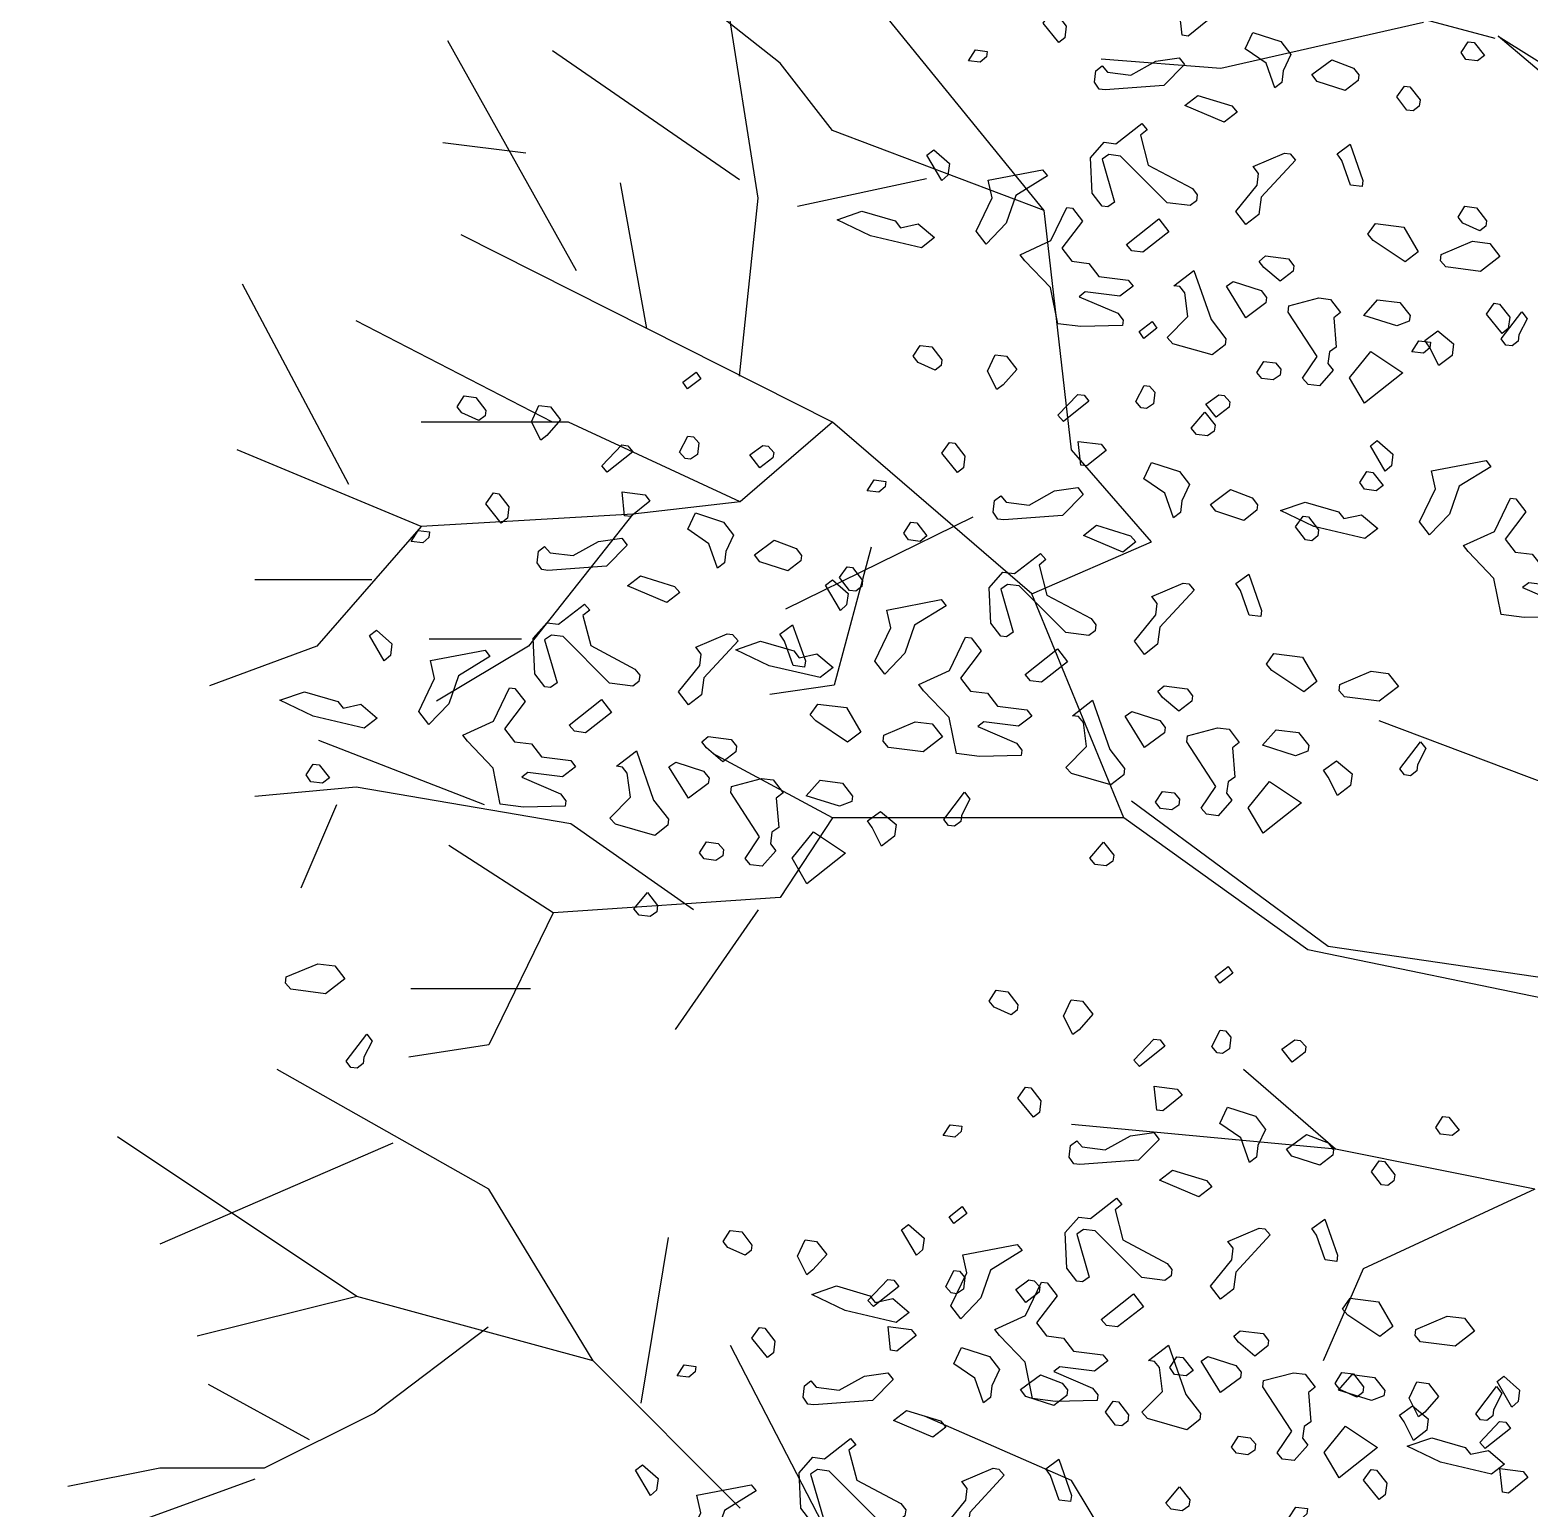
# Model space of a CAD drawing. Header units: millimetres. Extents: x 935 to 13922, y 3203 to 7816.
# Drawn here: x 5747.1 to 5826.9, y 4284.7 to 4363.3 of the extents above; entities that cross this region are included whole.
import ezdxf

# ---------------------------------------------------------------- set-up
doc = ezdxf.new("R2010")
doc.units = ezdxf.units.MM
doc.layers.add('ALBERI', color=104, linetype='Continuous')

msp = doc.modelspace()

# ---------------------------------------------------------------- linework, layer by layer
at = {"layer": 'ALBERI', "color": 104, "linetype": 'ByBlock'}
for p, q in [((5787.015, 4361.534), (5780.001, 4367.082)), ((5785.837, 4354.354), (5783.88, 4366.755)), ((5801.042, 4353.701), (5791.908, 4364.96)), ((5825.02, 4362.839), (5817.19, 4364.96)), ((5821.208, 4363.696), (5810.443, 4361.248)), ((5776.19, 4350.478), (5769.339, 4362.717)), ((5836.58, 4353.347), (5825.179, 4362.963)), ((5784.859, 4355.333), (5774.909, 4362.186)), ((5789.788, 4357.944), (5787.015, 4361.534)), ((5810.443, 4361.248), (5804.082, 4361.738)), ((5801.042, 4353.701), (5789.788, 4357.944)), ((5773.496, 4356.738), (5769.071, 4357.303)), ((5779.92, 4347.419), (5778.533, 4355.17)), ((5794.785, 4355.374), (5787.934, 4353.905)), ((5784.859, 4344.89), (5785.837, 4354.354)), ((5802.51, 4340.973), (5801.042, 4353.701)), ((5789.788, 4342.442), (5770.051, 4352.396)), ((5764.08, 4339.129), (5758.43, 4349.77)), ((5774.909, 4342.442), (5764.47, 4347.827)), ((5775.76, 4342.442), (5767.931, 4342.442)), ((5784.895, 4338.199), (5775.76, 4342.442)), ((5789.788, 4342.442), (5784.895, 4338.199)), ((5800.39, 4333.304), (5789.788, 4342.442)), ((5767.931, 4336.894), (5758.144, 4340.973)), ((5779.186, 4337.547), (5767.931, 4336.894)), ((5779.186, 4337.547), (5773.64, 4330.53)), ((5784.895, 4338.199), (5779.186, 4337.547)), ((5767.931, 4336.894), (5762.385, 4330.53)), ((5797.255, 4337.383), (5787.305, 4332.488)), ((5791.849, 4335.792), (5789.891, 4328.449)), ((5765.304, 4334.045), (5759.089, 4334.045)), ((5805.283, 4321.392), (5800.39, 4333.304)), ((5762.385, 4330.53), (5756.676, 4328.409)), ((5773.254, 4330.897), (5768.361, 4330.897)), ((5773.64, 4330.53), (5768.747, 4327.593)), ((5789.891, 4328.449), (5786.466, 4327.96)), ((5771.297, 4322.086), (5762.489, 4325.512)), ((5789.788, 4321.392), (5783.427, 4324.819)), ((5764.47, 4323.024), (5759.087, 4322.534)), ((5775.888, 4321.066), (5764.47, 4323.024)), ((5763.421, 4322.086), (5761.538, 4317.66)), ((5782.412, 4316.497), (5775.888, 4321.066)), ((5789.788, 4321.392), (5787.015, 4317.149)), ((5805.283, 4321.392), (5789.788, 4321.392)), ((5774.945, 4316.334), (5769.399, 4319.923)), ((5787.015, 4317.149), (5774.945, 4316.334)), ((5774.945, 4316.334), (5771.519, 4309.317)), ((5785.837, 4316.497), (5781.433, 4310.133)), ((5773.743, 4312.295), (5767.382, 4312.295)), ((5771.519, 4309.317), (5767.279, 4308.664)), ((5771.519, 4301.648), (5760.265, 4308.012)), ((5764.506, 4295.936), (5751.783, 4304.422)), ((5766.427, 4304.095), (5754.031, 4298.71)), ((5777.065, 4292.51), (5771.519, 4301.648)), ((5779.615, 4290.266), (5781.083, 4299.078)), ((5764.506, 4295.936), (5756.024, 4293.815)), ((5777.065, 4292.51), (5764.506, 4295.936)), ((5771.484, 4294.305), (5765.449, 4289.736)), ((5789.263, 4283.861), (5784.369, 4293.326)), ((5784.895, 4284.677), (5777.065, 4292.51)), ((5761.999, 4288.308), (5756.617, 4291.245)), ((5765.449, 4289.736), (5759.577, 4286.798)), ((5802.51, 4286.146), (5794.681, 4289.572)), ((5754.031, 4286.798), (5749.138, 4285.819)), ((5759.577, 4286.798), (5754.031, 4286.798)), ((5759.089, 4286.209), (5747.131, 4281.877)), ((5805.936, 4280.435), (5802.51, 4286.146))]:
    msp.add_line(p, q, dxfattribs=at)
at = {"layer": 'ALBERI', "color": 44, "linetype": 'ByBlock'}
for p, q in [((5825.179, 4362.963), (5837.847, 4355.061)), ((5816.152, 4314.552), (5805.7, 4322.274)), ((5815.07, 4314.375), (5805.283, 4321.392)), ((5829.261, 4311.438), (5815.07, 4314.375)), ((5832.254, 4312.198), (5816.152, 4314.552)), ((5816.538, 4303.769), (5811.645, 4308.012)), ((5816.538, 4303.769), (5802.51, 4305.074)), ((5827.14, 4301.648), (5816.538, 4303.769)), ((5827.14, 4301.648), (5818.006, 4297.405)), ((5818.006, 4297.405), (5815.885, 4292.51))]:
    msp.add_line(p, q, dxfattribs=at)
at = {"layer": 'ALBERI', "color": 34, "linetype": 'ByBlock'}
for p, q in [((5806.751, 4336.078), (5802.51, 4340.973)), ((5800.39, 4333.304), (5806.751, 4336.078))]:
    msp.add_line(p, q, dxfattribs=at)
at = {"layer": 'ALBERI', "color": 104}
for points in [[(5802.227, 4363.497), (5802.149, 4362.882), (5801.823, 4362.629), (5800.997, 4363.653), (5801.4, 4364.227), (5801.689, 4364.19), (5802.227, 4363.497)], [(5809.727, 4363.799), (5808.704, 4362.973), (5808.378, 4363.014), (5808.244, 4364.281), (5809.474, 4364.125), (5809.727, 4363.799)], [(5814.167, 4361.989), (5813.763, 4361.121), (5813.686, 4360.506), (5813.319, 4360.221), (5812.859, 4361.529), (5811.743, 4362.295), (5812.147, 4363.163), (5813.63, 4362.681), (5814.167, 4361.989)], [(5797.977, 4361.865), (5797.646, 4361.576), (5797.031, 4361.654), (5797.398, 4362.232), (5798.014, 4362.155), (5797.977, 4361.865)], [(5824.454, 4361.939), (5824.087, 4361.654), (5823.472, 4361.732), (5823.224, 4362.094), (5823.591, 4362.673), (5823.916, 4362.632), (5824.454, 4361.939)], [(5807.416, 4360.342), (5804.299, 4360.111), (5803.973, 4360.152), (5803.725, 4360.514), (5803.802, 4361.129), (5804.128, 4361.382), (5804.418, 4361.051), (5805.648, 4360.896), (5806.992, 4361.645), (5808.227, 4361.82), (5808.512, 4361.453), (5807.416, 4360.342)], [(5817.78, 4360.907), (5817.744, 4360.618), (5817.051, 4360.08), (5815.568, 4360.562), (5815.283, 4360.929), (5816.338, 4361.714), (5817.496, 4361.274), (5817.78, 4360.907)], [(5811.318, 4358.93), (5810.625, 4358.392), (5808.532, 4359.282), (5809.225, 4359.819), (5811.029, 4359.26), (5811.318, 4358.93)], [(5821.031, 4359.578), (5820.99, 4359.252), (5820.664, 4358.999), (5820.338, 4359.04), (5819.801, 4359.733), (5820.204, 4360.307), (5820.493, 4360.27), (5821.031, 4359.578)], [(5806.164, 4357.706), (5806.587, 4356.109), (5808.928, 4354.857), (5809.181, 4354.531), (5809.14, 4354.206), (5808.814, 4353.953), (5807.584, 4354.108), (5805.104, 4356.59), (5804.489, 4356.668), (5804.126, 4356.42), (5804.793, 4354.13), (5804.431, 4353.882), (5804.141, 4353.918), (5803.604, 4354.611), (5803.511, 4356.497), (5804.241, 4357.324), (5804.856, 4357.247), (5806.241, 4358.321), (5806.531, 4357.991), (5806.164, 4357.706)], [(5795.933, 4355.58), (5795.602, 4355.291), (5794.817, 4356.64), (5795.184, 4356.925), (5796.011, 4356.195), (5795.933, 4355.58)], [(5814.413, 4356.37), (5812.583, 4354.396), (5812.469, 4353.491), (5811.776, 4352.954), (5811.238, 4353.646), (5812.371, 4355.047), (5812.449, 4355.662), (5812.164, 4356.029), (5813.835, 4356.737), (5814.124, 4356.701), (5814.413, 4356.37)], [(5817.949, 4354.968), (5817.334, 4355.045), (5816.874, 4356.353), (5816.626, 4356.715), (5817.314, 4357.217), (5817.99, 4355.293), (5817.949, 4354.968)], [(5799.546, 4354.499), (5799.028, 4353.02), (5797.968, 4351.904), (5797.431, 4352.597), (5798.279, 4354.365), (5798.068, 4355.31), (5800.968, 4355.863), (5801.221, 4355.537), (5799.546, 4354.499)], [(5793.41, 4352.774), (5794.355, 4352.986), (5795.218, 4352.252), (5794.526, 4351.714), (5791.812, 4352.351), (5790.045, 4353.199), (5791.353, 4353.659), (5793.125, 4353.141), (5793.41, 4352.774)], [(5803.086, 4353.132), (5801.985, 4351.691), (5802.522, 4350.998), (5803.427, 4350.884), (5803.964, 4350.191), (5805.52, 4349.994), (5805.773, 4349.668), (5805.08, 4349.131), (5803.235, 4349.364), (5802.909, 4349.111), (5804.966, 4348.226), (5805.251, 4347.86), (5805.214, 4347.57), (5803.002, 4347.519), (5801.772, 4347.674), (5801.39, 4349.597), (5800.025, 4351.019), (5799.773, 4351.345), (5801.411, 4352.094), (5802.259, 4353.862), (5802.549, 4353.825), (5803.086, 4353.132)], [(5806.296, 4351.477), (5805.717, 4351.55), (5805.428, 4351.881), (5807.144, 4353.245), (5807.681, 4352.552), (5806.296, 4351.477)], [(5820.93, 4351.503), (5820.237, 4350.966), (5818.542, 4352.099), (5818.253, 4352.429), (5818.656, 4353.003), (5820.176, 4352.811), (5820.93, 4351.503)], [(5825.272, 4351.249), (5824.253, 4350.458), (5822.408, 4350.691), (5822.119, 4351.022), (5822.16, 4351.348), (5823.83, 4352.056), (5824.735, 4351.941), (5825.272, 4351.249)], [(5814.329, 4350.756), (5814.292, 4350.467), (5813.599, 4349.929), (5812.736, 4350.663), (5812.483, 4350.989), (5812.814, 4351.278), (5814.044, 4351.123), (5814.329, 4350.756)], [(5810.714, 4346.875), (5810.673, 4346.55), (5809.98, 4346.012), (5807.886, 4346.608), (5807.597, 4346.938), (5808.693, 4348.05), (5808.523, 4349.321), (5808.27, 4349.647), (5807.945, 4349.688), (5809.004, 4350.51), (5809.924, 4347.894), (5810.714, 4346.875)], [(5812.865, 4349.066), (5812.829, 4348.777), (5811.774, 4347.991), (5810.736, 4349.666), (5811.098, 4349.915), (5812.581, 4349.433), (5812.865, 4349.066)], [(5816.809, 4348.274), (5816.442, 4347.99), (5816.576, 4346.429), (5816.214, 4346.18), (5816.136, 4345.565), (5816.42, 4345.199), (5815.691, 4344.372), (5815.076, 4344.449), (5814.787, 4344.78), (5815.557, 4345.932), (5814.018, 4348.296), (5814.059, 4348.621), (5815.656, 4349.045), (5816.272, 4348.967), (5816.809, 4348.274)], [(5820.5, 4348.102), (5820.463, 4347.812), (5819.807, 4347.564), (5818.039, 4348.119), (5818.769, 4348.946), (5819.963, 4348.795), (5820.5, 4348.102)], [(5825.801, 4348.029), (5825.723, 4347.414), (5825.397, 4347.161), (5824.57, 4348.184), (5824.974, 4348.758), (5825.263, 4348.722), (5825.801, 4348.029)], [(5826.289, 4347.076), (5826.248, 4346.751), (5825.922, 4346.498), (5825.596, 4346.539), (5825.343, 4346.865), (5826.444, 4348.307), (5826.729, 4347.94), (5826.289, 4347.076)], [(5822.732, 4345.982), (5822.039, 4345.444), (5821.538, 4346.427), (5821.29, 4346.789), (5821.978, 4347.29), (5822.81, 4346.597), (5822.732, 4345.982)], [(5821.551, 4346.397), (5821.22, 4346.108), (5820.605, 4346.186), (5820.972, 4346.764), (5821.587, 4346.687), (5821.551, 4346.397)], [(5813.634, 4345.256), (5813.593, 4344.931), (5813.231, 4344.683), (5812.616, 4344.76), (5812.363, 4345.086), (5812.73, 4345.665), (5813.345, 4345.587), (5813.634, 4345.256)], [(5818.074, 4343.446), (5817.288, 4344.795), (5818.421, 4346.196), (5820.116, 4345.062), (5818.074, 4343.446)], [(5803.42, 4343.549), (5802.07, 4342.47), (5801.781, 4342.801), (5802.841, 4343.917), (5803.167, 4343.875), (5803.42, 4343.549)], [(5806.935, 4344.024), (5806.857, 4343.409), (5806.495, 4343.161), (5806.206, 4343.197), (5805.917, 4343.528), (5806.357, 4344.391), (5806.646, 4344.355), (5806.935, 4344.024)], [(5810.915, 4343.521), (5810.879, 4343.232), (5810.186, 4342.695), (5809.648, 4343.387), (5810.337, 4343.889), (5810.626, 4343.852), (5810.915, 4343.521)], [(5810.092, 4341.954), (5809.73, 4341.706), (5809.151, 4341.779), (5808.862, 4342.11), (5809.596, 4342.973), (5810.133, 4342.28), (5810.092, 4341.954)], [(5782.688, 4341.334), (5782.61, 4340.719), (5782.248, 4340.471), (5781.958, 4340.507), (5781.669, 4340.838), (5782.109, 4341.701), (5782.399, 4341.665), (5782.688, 4341.334)], [(5779.172, 4340.859), (5777.823, 4339.78), (5777.534, 4340.111), (5778.594, 4341.226), (5778.919, 4341.185), (5779.172, 4340.859)], [(5786.668, 4340.831), (5786.631, 4340.542), (5785.938, 4340.004), (5785.401, 4340.697), (5786.089, 4341.199), (5786.379, 4341.162), (5786.668, 4340.831)], [(5796.838, 4340.631), (5796.761, 4340.016), (5796.435, 4339.763), (5795.608, 4340.787), (5796.012, 4341.361), (5796.301, 4341.324), (5796.838, 4340.631)], [(5804.339, 4340.934), (5803.316, 4340.107), (5802.99, 4340.148), (5802.856, 4341.415), (5804.086, 4341.26), (5804.339, 4340.934)], [(5819.507, 4340.112), (5819.176, 4339.823), (5818.391, 4341.172), (5818.758, 4341.456), (5819.585, 4340.727), (5819.507, 4340.112)], [(5808.779, 4339.123), (5808.375, 4338.255), (5808.297, 4337.64), (5807.931, 4337.355), (5807.471, 4338.663), (5806.355, 4339.429), (5806.758, 4340.297), (5808.241, 4339.816), (5808.779, 4339.123)], [(5823.12, 4339.031), (5822.602, 4337.552), (5821.542, 4336.436), (5821.005, 4337.129), (5821.853, 4338.897), (5821.642, 4339.842), (5824.542, 4340.395), (5824.795, 4340.069), (5823.12, 4339.031)], [(5792.589, 4338.999), (5792.258, 4338.71), (5791.643, 4338.788), (5792.01, 4339.367), (5792.625, 4339.289), (5792.589, 4338.999)], [(5819.065, 4339.073), (5818.699, 4338.789), (5818.084, 4338.866), (5817.835, 4339.229), (5818.202, 4339.807), (5818.528, 4339.766), (5819.065, 4339.073)], [(5772.591, 4337.941), (5772.513, 4337.326), (5772.187, 4337.073), (5771.361, 4338.097), (5771.764, 4338.671), (5772.054, 4338.634), (5772.591, 4337.941)], [(5780.092, 4338.243), (5779.068, 4337.417), (5778.743, 4337.458), (5778.609, 4338.725), (5779.839, 4338.569), (5780.092, 4338.243)], [(5802.027, 4337.476), (5798.91, 4337.245), (5798.585, 4337.286), (5798.336, 4337.648), (5798.414, 4338.263), (5798.74, 4338.516), (5799.029, 4338.186), (5800.259, 4338.03), (5801.604, 4338.779), (5802.839, 4338.954), (5803.124, 4338.587), (5802.027, 4337.476)], [(5812.392, 4338.041), (5812.355, 4337.752), (5811.662, 4337.215), (5810.179, 4337.696), (5809.895, 4338.063), (5810.95, 4338.849), (5812.107, 4338.408), (5812.392, 4338.041)], [(5826.66, 4337.664), (5825.559, 4336.223), (5826.096, 4335.53), (5827.001, 4335.416), (5827.538, 4334.723), (5829.094, 4334.526), (5829.347, 4334.2), (5828.654, 4333.663), (5826.809, 4333.896), (5826.483, 4333.643), (5828.54, 4332.758), (5828.824, 4332.391), (5828.788, 4332.102), (5826.576, 4332.051), (5825.345, 4332.206), (5824.964, 4334.129), (5823.599, 4335.551), (5823.346, 4335.877), (5824.985, 4336.626), (5825.833, 4338.394), (5826.123, 4338.357), (5826.66, 4337.664)], [(5784.531, 4336.433), (5784.128, 4335.565), (5784.05, 4334.95), (5783.683, 4334.665), (5783.224, 4335.973), (5782.107, 4336.739), (5782.511, 4337.607), (5783.994, 4337.125), (5784.531, 4336.433)], [(5816.984, 4337.306), (5817.929, 4337.517), (5818.792, 4336.784), (5818.099, 4336.246), (5815.386, 4336.883), (5813.619, 4337.731), (5814.926, 4338.191), (5816.699, 4337.673), (5816.984, 4337.306)], [(5794.818, 4336.383), (5794.451, 4336.098), (5793.836, 4336.176), (5793.588, 4336.538), (5793.955, 4337.117), (5794.281, 4337.076), (5794.818, 4336.383)], [(5805.929, 4336.064), (5805.237, 4335.527), (5803.143, 4336.416), (5803.836, 4336.953), (5805.64, 4336.395), (5805.929, 4336.064)], [(5815.642, 4336.712), (5815.601, 4336.386), (5815.275, 4336.133), (5814.95, 4336.174), (5814.412, 4336.867), (5814.816, 4337.441), (5815.105, 4337.405), (5815.642, 4336.712)], [(5768.341, 4336.309), (5768.011, 4336.02), (5767.396, 4336.098), (5767.763, 4336.676), (5768.378, 4336.599), (5768.341, 4336.309)], [(5777.78, 4334.786), (5774.663, 4334.555), (5774.337, 4334.596), (5774.089, 4334.958), (5774.167, 4335.573), (5774.493, 4335.826), (5774.782, 4335.496), (5776.012, 4335.34), (5777.357, 4336.089), (5778.592, 4336.264), (5778.876, 4335.897), (5777.78, 4334.786)], [(5788.144, 4335.351), (5788.108, 4335.062), (5787.415, 4334.524), (5785.932, 4335.006), (5785.647, 4335.373), (5786.702, 4336.158), (5787.86, 4335.718), (5788.144, 4335.351)], [(5800.775, 4334.84), (5801.199, 4333.243), (5803.54, 4331.991), (5803.793, 4331.665), (5803.752, 4331.34), (5803.426, 4331.087), (5802.196, 4331.242), (5799.715, 4333.724), (5799.1, 4333.802), (5798.738, 4333.554), (5799.405, 4331.264), (5799.042, 4331.016), (5798.753, 4331.052), (5798.216, 4331.745), (5798.123, 4333.632), (5798.852, 4334.458), (5799.467, 4334.381), (5800.853, 4335.456), (5801.142, 4335.125), (5800.775, 4334.84)], [(5791.395, 4334.022), (5791.354, 4333.696), (5791.028, 4333.443), (5790.702, 4333.484), (5790.165, 4334.177), (5790.568, 4334.751), (5790.858, 4334.714), (5791.395, 4334.022)], [(5812.56, 4332.102), (5811.945, 4332.179), (5811.486, 4333.487), (5811.237, 4333.85), (5811.925, 4334.351), (5812.601, 4332.427), (5812.56, 4332.102)], [(5781.682, 4333.374), (5780.989, 4332.837), (5778.896, 4333.726), (5779.589, 4334.263), (5781.393, 4333.705), (5781.682, 4333.374)], [(5790.545, 4332.714), (5790.214, 4332.425), (5789.429, 4333.774), (5789.796, 4334.059), (5790.622, 4333.329), (5790.545, 4332.714)], [(5809.025, 4333.504), (5807.195, 4331.53), (5807.08, 4330.625), (5806.387, 4330.088), (5805.85, 4330.781), (5806.983, 4332.181), (5807.061, 4332.797), (5806.776, 4333.163), (5808.446, 4333.871), (5808.736, 4333.835), (5809.025, 4333.504)], [(5776.528, 4332.15), (5776.951, 4330.553), (5779.293, 4329.301), (5779.546, 4328.975), (5779.505, 4328.65), (5779.179, 4328.397), (5777.948, 4328.552), (5775.468, 4331.034), (5774.853, 4331.112), (5774.491, 4330.864), (5775.157, 4328.574), (5774.795, 4328.326), (5774.506, 4328.362), (5773.968, 4329.055), (5773.876, 4330.941), (5774.605, 4331.768), (5775.22, 4331.691), (5776.606, 4332.765), (5776.895, 4332.435), (5776.528, 4332.15)], [(5794.158, 4331.633), (5793.64, 4330.154), (5792.58, 4329.038), (5792.043, 4329.731), (5792.891, 4331.499), (5792.68, 4332.445), (5795.58, 4332.997), (5795.833, 4332.671), (5794.158, 4331.633)], [(5766.297, 4330.024), (5765.967, 4329.735), (5765.181, 4331.084), (5765.548, 4331.369), (5766.375, 4330.639), (5766.297, 4330.024)], [(5784.777, 4330.814), (5782.947, 4328.84), (5782.833, 4327.935), (5782.14, 4327.398), (5781.603, 4328.09), (5782.736, 4329.491), (5782.813, 4330.106), (5782.529, 4330.473), (5784.199, 4331.181), (5784.488, 4331.145), (5784.777, 4330.814)], [(5788.313, 4329.412), (5787.698, 4329.489), (5787.238, 4330.797), (5786.99, 4331.159), (5787.678, 4331.661), (5788.354, 4329.737), (5788.313, 4329.412)], [(5769.91, 4328.943), (5769.393, 4327.464), (5768.333, 4326.348), (5767.795, 4327.041), (5768.644, 4328.809), (5768.432, 4329.754), (5771.333, 4330.307), (5771.585, 4329.981), (5769.91, 4328.943)], [(5788.021, 4329.908), (5788.967, 4330.12), (5789.83, 4329.386), (5789.137, 4328.848), (5786.424, 4329.485), (5784.656, 4330.334), (5785.964, 4330.793), (5787.737, 4330.275), (5788.021, 4329.908)], [(5797.698, 4330.267), (5796.597, 4328.825), (5797.134, 4328.132), (5798.039, 4328.018), (5798.576, 4327.325), (5800.132, 4327.129), (5800.385, 4326.802), (5799.692, 4326.265), (5797.847, 4326.498), (5797.521, 4326.245), (5799.578, 4325.361), (5799.862, 4324.994), (5799.826, 4324.704), (5797.614, 4324.653), (5796.383, 4324.808), (5796.001, 4326.731), (5794.637, 4328.154), (5794.384, 4328.48), (5796.023, 4329.228), (5796.871, 4330.996), (5797.16, 4330.959), (5797.698, 4330.267)], [(5800.907, 4328.611), (5800.329, 4328.684), (5800.039, 4329.015), (5801.756, 4330.379), (5802.293, 4329.686), (5800.907, 4328.611)], [(5815.541, 4328.637), (5814.849, 4328.1), (5813.154, 4329.233), (5812.865, 4329.564), (5813.268, 4330.138), (5814.788, 4329.946), (5815.541, 4328.637)], [(5819.884, 4328.383), (5818.865, 4327.592), (5817.02, 4327.826), (5816.73, 4328.156), (5816.772, 4328.482), (5818.442, 4329.19), (5819.346, 4329.076), (5819.884, 4328.383)], [(5763.774, 4327.218), (5764.72, 4327.43), (5765.583, 4326.696), (5764.89, 4326.158), (5762.177, 4326.795), (5760.409, 4327.643), (5761.717, 4328.103), (5763.49, 4327.585), (5763.774, 4327.218)], [(5773.451, 4327.576), (5772.349, 4326.135), (5772.887, 4325.442), (5773.791, 4325.328), (5774.329, 4324.635), (5775.885, 4324.438), (5776.138, 4324.112), (5775.445, 4323.575), (5773.599, 4323.808), (5773.273, 4323.555), (5775.33, 4322.67), (5775.615, 4322.304), (5775.578, 4322.014), (5773.366, 4321.963), (5772.136, 4322.118), (5771.754, 4324.041), (5770.39, 4325.463), (5770.137, 4325.789), (5771.775, 4326.538), (5772.624, 4328.306), (5772.913, 4328.269), (5773.451, 4327.576)], [(5808.94, 4327.89), (5808.904, 4327.601), (5808.211, 4327.064), (5807.348, 4327.798), (5807.095, 4328.124), (5807.426, 4328.413), (5808.656, 4328.257), (5808.94, 4327.89)], [(5776.66, 4325.921), (5776.081, 4325.994), (5775.792, 4326.325), (5777.508, 4327.689), (5778.046, 4326.996), (5776.66, 4325.921)], [(5791.294, 4325.947), (5790.601, 4325.41), (5788.906, 4326.543), (5788.617, 4326.873), (5789.021, 4327.447), (5790.54, 4327.255), (5791.294, 4325.947)], [(5805.325, 4324.009), (5805.284, 4323.684), (5804.592, 4323.146), (5802.498, 4323.742), (5802.209, 4324.072), (5803.305, 4325.184), (5803.135, 4326.455), (5802.882, 4326.781), (5802.556, 4326.822), (5803.616, 4327.644), (5804.535, 4325.028), (5805.325, 4324.009)], [(5795.636, 4325.693), (5794.618, 4324.902), (5792.772, 4325.135), (5792.483, 4325.466), (5792.524, 4325.792), (5794.194, 4326.5), (5795.099, 4326.385), (5795.636, 4325.693)], [(5807.477, 4326.201), (5807.441, 4325.911), (5806.385, 4325.125), (5805.347, 4326.8), (5805.709, 4327.049), (5807.193, 4326.567), (5807.477, 4326.201)], [(5784.693, 4325.2), (5784.657, 4324.911), (5783.964, 4324.373), (5783.101, 4325.107), (5782.848, 4325.433), (5783.178, 4325.723), (5784.409, 4325.567), (5784.693, 4325.2)], [(5811.421, 4325.408), (5811.054, 4325.124), (5811.188, 4323.563), (5810.825, 4323.315), (5810.748, 4322.7), (5811.032, 4322.333), (5810.303, 4321.506), (5809.688, 4321.584), (5809.399, 4321.914), (5810.169, 4323.067), (5808.63, 4325.43), (5808.671, 4325.756), (5810.268, 4326.179), (5810.883, 4326.101), (5811.421, 4325.408)], [(5815.112, 4325.236), (5815.075, 4324.947), (5814.419, 4324.699), (5812.651, 4325.253), (5813.38, 4326.08), (5814.574, 4325.929), (5815.112, 4325.236)], [(5781.078, 4321.319), (5781.037, 4320.994), (5780.344, 4320.456), (5778.251, 4321.052), (5777.961, 4321.382), (5779.058, 4322.494), (5778.887, 4323.765), (5778.635, 4324.091), (5778.309, 4324.132), (5779.368, 4324.954), (5780.288, 4322.338), (5781.078, 4321.319)], [(5820.901, 4324.211), (5820.859, 4323.885), (5820.533, 4323.632), (5820.208, 4323.673), (5819.955, 4323.999), (5821.056, 4325.441), (5821.34, 4325.074), (5820.901, 4324.211)], [(5763.049, 4323.519), (5762.683, 4323.234), (5762.068, 4323.312), (5761.819, 4323.674), (5762.186, 4324.252), (5762.512, 4324.211), (5763.049, 4323.519)], [(5783.23, 4323.51), (5783.193, 4323.221), (5782.138, 4322.435), (5781.1, 4324.11), (5781.462, 4324.359), (5782.945, 4323.877), (5783.23, 4323.51)], [(5817.344, 4323.116), (5816.651, 4322.579), (5816.15, 4323.561), (5815.902, 4323.923), (5816.59, 4324.424), (5817.421, 4323.731), (5817.344, 4323.116)], [(5787.173, 4322.718), (5786.807, 4322.434), (5786.94, 4320.873), (5786.578, 4320.624), (5786.5, 4320.009), (5786.785, 4319.643), (5786.055, 4318.816), (5785.44, 4318.893), (5785.151, 4319.224), (5785.922, 4320.377), (5784.382, 4322.74), (5784.423, 4323.066), (5786.021, 4323.489), (5786.636, 4323.411), (5787.173, 4322.718)], [(5790.864, 4322.546), (5790.828, 4322.256), (5790.172, 4322.008), (5788.404, 4322.563), (5789.133, 4323.39), (5790.327, 4323.239), (5790.864, 4322.546)], [(5812.685, 4320.58), (5811.9, 4321.929), (5813.033, 4323.33), (5814.728, 4322.197), (5812.685, 4320.58)], [(5796.653, 4321.52), (5796.612, 4321.195), (5796.286, 4320.942), (5795.96, 4320.983), (5795.708, 4321.309), (5796.809, 4322.751), (5797.093, 4322.384), (5796.653, 4321.52)], [(5808.246, 4322.391), (5808.204, 4322.065), (5807.842, 4321.817), (5807.227, 4321.894), (5806.974, 4322.22), (5807.341, 4322.799), (5807.957, 4322.721), (5808.246, 4322.391)], [(5793.096, 4320.426), (5792.403, 4319.889), (5791.903, 4320.871), (5791.654, 4321.233), (5792.343, 4321.734), (5793.174, 4321.041), (5793.096, 4320.426)], [(5783.998, 4319.701), (5783.957, 4319.375), (5783.595, 4319.127), (5782.98, 4319.204), (5782.727, 4319.53), (5783.094, 4320.109), (5783.709, 4320.031), (5783.998, 4319.701)], [(5788.438, 4317.89), (5787.653, 4319.239), (5788.786, 4320.64), (5790.48, 4319.507), (5788.438, 4317.89)], [(5804.704, 4319.089), (5804.342, 4318.84), (5803.763, 4318.913), (5803.474, 4319.244), (5804.208, 4320.107), (5804.745, 4319.414), (5804.704, 4319.089)], [(5780.456, 4316.398), (5780.094, 4316.15), (5779.515, 4316.223), (5779.226, 4316.554), (5779.96, 4317.417), (5780.498, 4316.724), (5780.456, 4316.398)], [(5763.868, 4312.828), (5762.849, 4312.038), (5761.004, 4312.271), (5760.714, 4312.602), (5760.756, 4312.927), (5762.426, 4313.635), (5763.33, 4313.521), (5763.868, 4312.828)], [(5764.885, 4308.656), (5764.843, 4308.33), (5764.517, 4308.077), (5764.192, 4308.119), (5763.939, 4308.445), (5765.04, 4309.886), (5765.325, 4309.519), (5764.885, 4308.656)], [(5807.461, 4309.251), (5806.111, 4308.171), (5805.822, 4308.502), (5806.882, 4309.618), (5807.208, 4309.577), (5807.461, 4309.251)], [(5810.976, 4309.726), (5810.899, 4309.11), (5810.536, 4308.862), (5810.247, 4308.899), (5809.958, 4309.229), (5810.398, 4310.093), (5810.687, 4310.056), (5810.976, 4309.726)], [(5814.956, 4309.223), (5814.92, 4308.933), (5814.227, 4308.396), (5813.69, 4309.089), (5814.378, 4309.59), (5814.667, 4309.553), (5814.956, 4309.223)], [(5800.88, 4306.333), (5800.802, 4305.717), (5800.476, 4305.465), (5799.649, 4306.488), (5800.053, 4307.062), (5800.342, 4307.025), (5800.88, 4306.333)], [(5808.38, 4306.635), (5807.357, 4305.808), (5807.031, 4305.849), (5806.897, 4307.116), (5808.127, 4306.961), (5808.38, 4306.635)], [(5812.82, 4304.824), (5812.416, 4303.956), (5812.339, 4303.341), (5811.972, 4303.056), (5811.512, 4304.364), (5810.396, 4305.13), (5810.8, 4305.998), (5812.283, 4305.517), (5812.82, 4304.824)], [(5796.63, 4304.701), (5796.299, 4304.411), (5795.684, 4304.489), (5796.051, 4305.068), (5796.666, 4304.99), (5796.63, 4304.701)], [(5823.107, 4304.774), (5822.74, 4304.49), (5822.125, 4304.567), (5821.876, 4304.93), (5822.244, 4305.508), (5822.569, 4305.467), (5823.107, 4304.774)], [(5806.069, 4303.177), (5802.952, 4302.946), (5802.626, 4302.987), (5802.378, 4303.349), (5802.455, 4303.965), (5802.781, 4304.217), (5803.07, 4303.887), (5804.301, 4303.731), (5805.645, 4304.481), (5806.88, 4304.655), (5807.165, 4304.289), (5806.069, 4303.177)], [(5816.433, 4303.743), (5816.396, 4303.453), (5815.704, 4302.916), (5814.22, 4303.397), (5813.936, 4303.764), (5814.991, 4304.55), (5816.148, 4304.109), (5816.433, 4303.743)], [(5809.971, 4301.765), (5809.278, 4301.228), (5807.185, 4302.117), (5807.877, 4302.655), (5809.682, 4302.096), (5809.971, 4301.765)], [(5819.684, 4302.413), (5819.643, 4302.087), (5819.317, 4301.834), (5818.991, 4301.876), (5818.453, 4302.568), (5818.857, 4303.142), (5819.146, 4303.106), (5819.684, 4302.413)], [(5804.817, 4300.542), (5805.24, 4298.944), (5807.581, 4297.693), (5807.834, 4297.367), (5807.793, 4297.041), (5807.467, 4296.788), (5806.237, 4296.943), (5803.757, 4299.426), (5803.142, 4299.503), (5802.779, 4299.255), (5803.446, 4296.965), (5803.084, 4296.717), (5802.794, 4296.753), (5802.257, 4297.446), (5802.164, 4299.333), (5802.894, 4300.16), (5803.509, 4300.082), (5804.894, 4301.157), (5805.183, 4300.826), (5804.817, 4300.542)], [(5816.602, 4297.803), (5815.986, 4297.881), (5815.527, 4299.189), (5815.278, 4299.551), (5815.967, 4300.052), (5816.643, 4298.129), (5816.602, 4297.803)], [(5794.586, 4298.415), (5794.255, 4298.126), (5793.47, 4299.475), (5793.837, 4299.76), (5794.664, 4299.031), (5794.586, 4298.415)], [(5813.066, 4299.205), (5811.236, 4297.231), (5811.122, 4296.326), (5810.429, 4295.789), (5809.891, 4296.482), (5811.024, 4297.883), (5811.102, 4298.498), (5810.817, 4298.865), (5812.487, 4299.573), (5812.777, 4299.536), (5813.066, 4299.205)], [(5798.199, 4297.334), (5797.681, 4295.856), (5796.621, 4294.74), (5796.084, 4295.432), (5796.932, 4297.2), (5796.721, 4298.146), (5799.621, 4298.698), (5799.874, 4298.372), (5798.199, 4297.334)], [(5793.317, 4296.473), (5791.967, 4295.393), (5791.678, 4295.724), (5792.738, 4296.84), (5793.064, 4296.799), (5793.317, 4296.473)], [(5796.832, 4296.948), (5796.754, 4296.332), (5796.392, 4296.084), (5796.103, 4296.121), (5795.814, 4296.451), (5796.254, 4297.315), (5796.543, 4297.278), (5796.832, 4296.948)], [(5792.063, 4295.61), (5793.008, 4295.821), (5793.871, 4295.087), (5793.179, 4294.55), (5790.465, 4295.186), (5788.698, 4296.035), (5790.006, 4296.494), (5791.778, 4295.976), (5792.063, 4295.61)], [(5801.739, 4295.968), (5800.638, 4294.526), (5801.175, 4293.833), (5802.08, 4293.719), (5802.617, 4293.026), (5804.173, 4292.83), (5804.426, 4292.504), (5803.733, 4291.966), (5801.888, 4292.199), (5801.562, 4291.947), (5803.619, 4291.062), (5803.903, 4290.695), (5803.867, 4290.405), (5801.655, 4290.354), (5800.425, 4290.51), (5800.043, 4292.433), (5798.678, 4293.855), (5798.425, 4294.181), (5800.064, 4294.93), (5800.912, 4296.697), (5801.202, 4296.661), (5801.739, 4295.968)], [(5800.812, 4296.445), (5800.776, 4296.155), (5800.083, 4295.618), (5799.545, 4296.311), (5800.234, 4296.812), (5800.523, 4296.775), (5800.812, 4296.445)], [(5804.949, 4294.312), (5804.37, 4294.386), (5804.081, 4294.716), (5805.797, 4296.08), (5806.334, 4295.387), (5804.949, 4294.312)], [(5819.583, 4294.338), (5818.89, 4293.801), (5817.195, 4294.934), (5816.906, 4295.265), (5817.309, 4295.839), (5818.829, 4295.647), (5819.583, 4294.338)], [(5823.925, 4294.084), (5822.906, 4293.294), (5821.061, 4293.527), (5820.772, 4293.857), (5820.813, 4294.183), (5822.483, 4294.891), (5823.388, 4294.777), (5823.925, 4294.084)], [(5786.735, 4293.555), (5786.658, 4292.939), (5786.332, 4292.687), (5785.505, 4293.71), (5785.909, 4294.284), (5786.198, 4294.247), (5786.735, 4293.555)], [(5794.236, 4293.857), (5793.213, 4293.03), (5792.887, 4293.071), (5792.753, 4294.338), (5793.983, 4294.183), (5794.236, 4293.857)], [(5812.982, 4293.592), (5812.945, 4293.302), (5812.252, 4292.765), (5811.389, 4293.499), (5811.136, 4293.825), (5811.467, 4294.114), (5812.697, 4293.958), (5812.982, 4293.592)], [(5798.676, 4292.046), (5798.272, 4291.178), (5798.194, 4290.563), (5797.828, 4290.278), (5797.368, 4291.586), (5796.252, 4292.352), (5796.655, 4293.22), (5798.138, 4292.739), (5798.676, 4292.046)], [(5809.367, 4289.711), (5809.326, 4289.385), (5808.633, 4288.848), (5806.539, 4289.443), (5806.25, 4289.774), (5807.346, 4290.885), (5807.176, 4292.156), (5806.923, 4292.482), (5806.597, 4292.523), (5807.657, 4293.345), (5808.576, 4290.729), (5809.367, 4289.711)], [(5782.486, 4291.923), (5782.155, 4291.634), (5781.54, 4291.711), (5781.907, 4292.29), (5782.522, 4292.212), (5782.486, 4291.923)], [(5808.962, 4291.996), (5808.596, 4291.712), (5807.981, 4291.79), (5807.732, 4292.152), (5808.099, 4292.73), (5808.425, 4292.689), (5808.962, 4291.996)], [(5811.518, 4291.902), (5811.482, 4291.612), (5810.427, 4290.827), (5809.388, 4292.502), (5809.751, 4292.75), (5811.234, 4292.269), (5811.518, 4291.902)], [(5791.924, 4290.399), (5788.807, 4290.168), (5788.482, 4290.209), (5788.233, 4290.572), (5788.311, 4291.187), (5788.637, 4291.44), (5788.926, 4291.109), (5790.156, 4290.954), (5791.501, 4291.703), (5792.736, 4291.877), (5793.021, 4291.511), (5791.924, 4290.399)], [(5802.289, 4290.965), (5802.252, 4290.675), (5801.559, 4290.138), (5800.076, 4290.619), (5799.792, 4290.986), (5800.847, 4291.772), (5802.004, 4291.331), (5802.289, 4290.965)], [(5815.462, 4291.109), (5815.095, 4290.825), (5815.229, 4289.264), (5814.867, 4289.016), (5814.789, 4288.401), (5815.073, 4288.034), (5814.344, 4287.207), (5813.729, 4287.285), (5813.44, 4287.615), (5814.21, 4288.768), (5812.671, 4291.131), (5812.712, 4291.457), (5814.309, 4291.88), (5814.924, 4291.802), (5815.462, 4291.109)], [(5819.153, 4290.937), (5819.116, 4290.648), (5818.46, 4290.4), (5816.692, 4290.954), (5817.421, 4291.781), (5818.616, 4291.63), (5819.153, 4290.937)], [(5826.242, 4290.345), (5825.912, 4290.056), (5825.126, 4291.405), (5825.493, 4291.69), (5826.32, 4290.96), (5826.242, 4290.345)], [(5824.942, 4289.912), (5824.901, 4289.586), (5824.575, 4289.333), (5824.249, 4289.374), (5823.996, 4289.7), (5825.097, 4291.142), (5825.382, 4290.775), (5824.942, 4289.912)], [(5795.826, 4288.987), (5795.134, 4288.45), (5793.04, 4289.339), (5793.733, 4289.877), (5795.537, 4289.318), (5795.826, 4288.987)], [(5805.539, 4289.635), (5805.498, 4289.309), (5805.172, 4289.056), (5804.847, 4289.098), (5804.309, 4289.79), (5804.713, 4290.364), (5805.002, 4290.328), (5805.539, 4289.635)], [(5821.385, 4288.817), (5820.692, 4288.28), (5820.191, 4289.262), (5819.943, 4289.624), (5820.631, 4290.126), (5821.462, 4289.432), (5821.385, 4288.817)], [(5816.727, 4286.281), (5815.941, 4287.63), (5817.074, 4289.031), (5818.769, 4287.898), (5816.727, 4286.281)], [(5825.842, 4288.92), (5824.492, 4287.84), (5824.203, 4288.171), (5825.263, 4289.287), (5825.589, 4289.246), (5825.842, 4288.92)], [(5790.672, 4287.764), (5791.096, 4286.166), (5793.437, 4284.915), (5793.69, 4284.589), (5793.649, 4284.263), (5793.323, 4284.01), (5792.093, 4284.166), (5789.612, 4286.648), (5788.997, 4286.725), (5788.635, 4286.477), (5789.302, 4284.187), (5788.939, 4283.939), (5788.65, 4283.976), (5788.113, 4284.668), (5788.02, 4286.555), (5788.749, 4287.382), (5789.365, 4287.304), (5790.75, 4288.379), (5791.039, 4288.048), (5790.672, 4287.764)], [(5812.287, 4288.092), (5812.246, 4287.766), (5811.883, 4287.518), (5811.268, 4287.596), (5811.015, 4287.922), (5811.383, 4288.5), (5811.998, 4288.422), (5812.287, 4288.092)], [(5823.719, 4287.539), (5824.665, 4287.751), (5825.528, 4287.017), (5824.835, 4286.479), (5822.122, 4287.116), (5820.354, 4287.964), (5821.662, 4288.424), (5823.434, 4287.906), (5823.719, 4287.539)], [(5802.457, 4285.025), (5801.842, 4285.103), (5801.383, 4286.411), (5801.134, 4286.773), (5801.823, 4287.274), (5802.499, 4285.351), (5802.457, 4285.025)], [(5780.442, 4285.637), (5780.111, 4285.348), (5779.326, 4286.697), (5779.693, 4286.982), (5780.519, 4286.253), (5780.442, 4285.637)], [(5798.922, 4286.427), (5797.092, 4284.453), (5796.977, 4283.548), (5796.285, 4283.011), (5795.747, 4283.704), (5796.88, 4285.105), (5796.958, 4285.72), (5796.673, 4286.087), (5798.343, 4286.795), (5798.633, 4286.758), (5798.922, 4286.427)], [(5819.26, 4286.002), (5819.183, 4285.387), (5818.857, 4285.134), (5818.03, 4286.157), (5818.433, 4286.731), (5818.723, 4286.695), (5819.26, 4286.002)], [(5826.761, 4286.304), (5825.737, 4285.477), (5825.412, 4285.519), (5825.278, 4286.785), (5826.508, 4286.63), (5826.761, 4286.304)], [(5784.055, 4284.556), (5783.537, 4283.078), (5782.477, 4281.962), (5781.94, 4282.654), (5782.788, 4284.422), (5782.577, 4285.368), (5785.477, 4285.92), (5785.73, 4285.594), (5784.055, 4284.556)], [(5808.745, 4284.79), (5808.383, 4284.541), (5807.804, 4284.615), (5807.515, 4284.945), (5808.249, 4285.808), (5808.786, 4285.115), (5808.745, 4284.79)], [(5815.011, 4284.37), (5814.68, 4284.081), (5814.065, 4284.158), (5814.432, 4284.737), (5815.047, 4284.659), (5815.011, 4284.37)]]:
    msp.add_lwpolyline(points, dxfattribs=at)
at = {"layer": 'ALBERI', "color": 251}
for points in [[(5824.572, 4353.147), (5824.536, 4352.857), (5824.21, 4352.605), (5823.306, 4353.013), (5823.053, 4353.339), (5823.42, 4353.917), (5824.035, 4353.84), (5824.572, 4353.147)], [(5806.342, 4346.893), (5806.093, 4347.255), (5806.786, 4347.793), (5807.035, 4347.43), (5806.342, 4346.893)], [(5795.61, 4345.749), (5795.574, 4345.46), (5795.248, 4345.207), (5794.343, 4345.615), (5794.091, 4345.941), (5794.458, 4346.52), (5795.073, 4346.442), (5795.61, 4345.749)], [(5799.59, 4345.246), (5798.861, 4344.419), (5798.535, 4344.167), (5798.034, 4345.149), (5798.438, 4346.017), (5799.053, 4345.939), (5799.59, 4345.246)], [(5782.094, 4344.203), (5781.846, 4344.565), (5782.539, 4345.103), (5782.787, 4344.74), (5782.094, 4344.203)], [(5771.363, 4343.059), (5771.326, 4342.77), (5771, 4342.517), (5770.096, 4342.925), (5769.843, 4343.251), (5770.21, 4343.83), (5770.826, 4343.752), (5771.363, 4343.059)], [(5775.343, 4342.556), (5774.614, 4341.729), (5774.288, 4341.476), (5773.787, 4342.459), (5774.191, 4343.327), (5774.806, 4343.249), (5775.343, 4342.556)], [(5810.383, 4312.594), (5810.135, 4312.956), (5810.827, 4313.494), (5811.076, 4313.132), (5810.383, 4312.594)], [(5799.651, 4311.45), (5799.615, 4311.161), (5799.289, 4310.908), (5798.385, 4311.316), (5798.132, 4311.642), (5798.499, 4312.221), (5799.114, 4312.143), (5799.651, 4311.45)], [(5803.632, 4310.947), (5802.902, 4310.121), (5802.576, 4309.868), (5802.075, 4310.85), (5802.479, 4311.718), (5803.094, 4311.64), (5803.632, 4310.947)], [(5796.239, 4299.816), (5795.99, 4300.179), (5796.683, 4300.716), (5796.932, 4300.354), (5796.239, 4299.816)], [(5785.507, 4298.672), (5785.471, 4298.383), (5785.145, 4298.13), (5784.24, 4298.538), (5783.988, 4298.864), (5784.355, 4299.443), (5784.97, 4299.365), (5785.507, 4298.672)], [(5789.487, 4298.17), (5788.758, 4297.343), (5788.432, 4297.09), (5787.931, 4298.072), (5788.335, 4298.94), (5788.95, 4298.862), (5789.487, 4298.17)], [(5818.032, 4291.12), (5817.996, 4290.83), (5817.67, 4290.577), (5816.765, 4290.985), (5816.512, 4291.312), (5816.88, 4291.89), (5817.495, 4291.812), (5818.032, 4291.12)], [(5822.012, 4290.617), (5821.283, 4289.79), (5820.957, 4289.537), (5820.456, 4290.519), (5820.86, 4291.387), (5821.475, 4291.31), (5822.012, 4290.617)]]:
    msp.add_lwpolyline(points, dxfattribs=at)
at = {"layer": 'ALBERI', "color": 44}
msp.add_lwpolyline([(5846.6, 4325.189), (5837.012, 4319.715), (5818.862, 4326.558)], dxfattribs=at)

doc.saveas('drawing.dxf')
